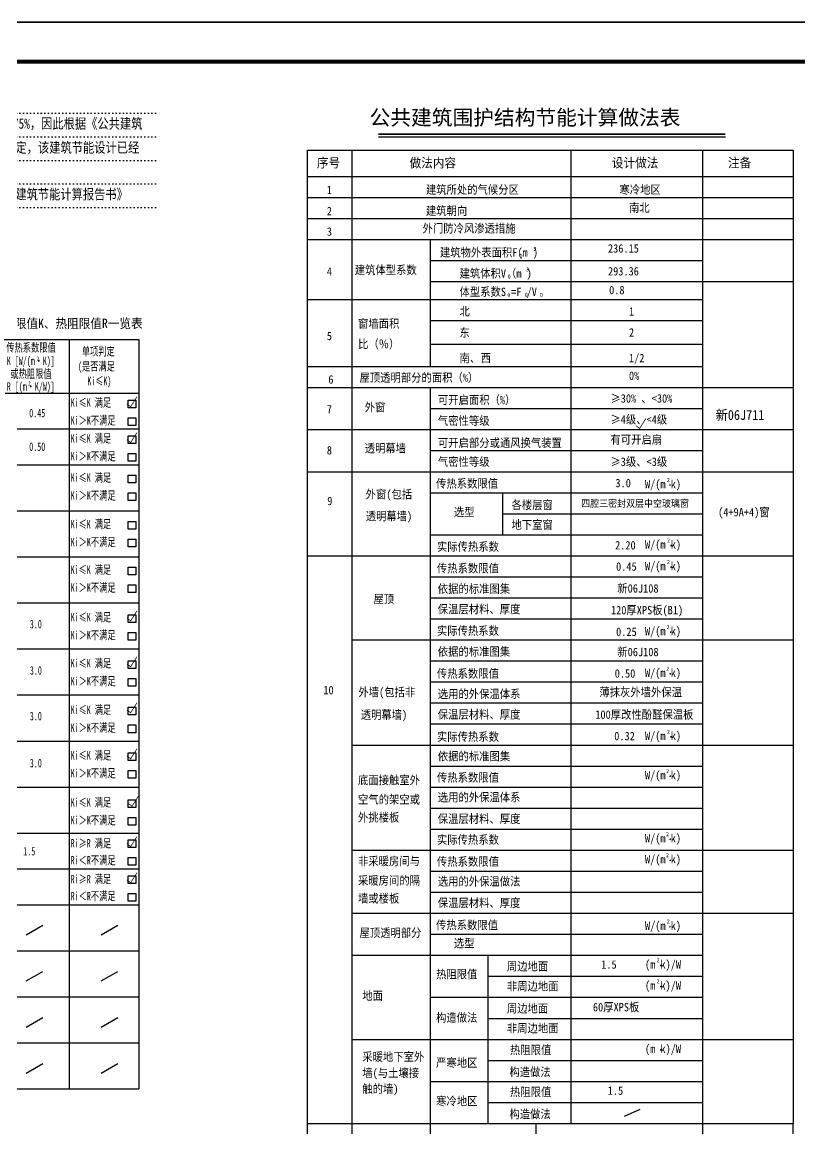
# Model space of a CAD drawing. Extents: x 126592 to 186958, y 280170 to 492839.
# Drawn here: x 157258 to 176892, y 378210 to 406170 of the extents above; entities that cross this region are included whole.
import ezdxf

# ---------------------------------------------------------------- set-up
doc = ezdxf.new("R2010")
doc.units = 0
doc.header["$LTSCALE"] = 1000
doc.header["$MEASUREMENT"] = 0
doc.linetypes.add('DOT2', pattern=[0.125, 0, -0.125])
for name, color, linetype in [('1', 7, 'Continuous'), ('_TCH_MASK', 7, 'Continuous'), ('PUB_TEXT', 7, 'Continuous'), ('TH_TITLE', 7, 'Continuous'), ('TK', 126, 'Continuous'), ('TWT_TITLE', 7, 'Continuous'), ('WINDOW', 4, 'Continuous')]:
    doc.layers.add(name, color=color, linetype=linetype)
doc.styles.add('FSZ', font='')
doc.styles.add('STYLE3', font='', dxfattribs={"width": 0.7})
doc.styles.get('FSZ').set_extended_font_data('SimSun')
doc.styles.get('STYLE3').set_extended_font_data('SimSun')

# ---------------------------------------------------------------- blocks, each defined once
blk = doc.blocks.new('gfdyrte')
at = {"layer": 'TK'}
blk.add_lwpolyline([(301207, -138465), (390307, -138465), (390307, -75465), (301207, -75465)], close=True, dxfattribs=at)
at = {"layer": 'TK', "const_width": 150}
blk.add_lwpolyline([(304957, -136965), (388807, -136965), (388807, -76965), (304957, -76965)], close=True, dxfattribs=at)
blk = doc.blocks.new('sfsfzzcc')
at = {"ltscale": 1000}
for p, q in [((93310, 395135), (105480, 395135)), ((90822, 394670), (107859, 394670)), ((90822, 375952), (90822, 394670)), ((92392, 386341), (92392, 394670)), ((100074, 382364), (100074, 394670)), ((104676, 394670), (104676, 382364)), ((104676, 394670), (104676, 382364)), ((107859, 394670), (107859, 382364)), ((90822, 393747), (107859, 393747)), ((90822, 393010), (107859, 393010)), ((90822, 392272), (107859, 392272)), ((90822, 391534), (107859, 391534)), ((95141, 387078), (95141, 391534)), ((95141, 390796), (104676, 390796)), ((95141, 390059), (107859, 390059)), ((90822, 389435), (104676, 389435)), ((95141, 388698), (104676, 388698)), ((95141, 387864), (104676, 387864)), ((90822, 387078), (104676, 387078)), ((90822, 386341), (107859, 386341)), ((92392, 375952), (92392, 386341)), ((95141, 375952), (95141, 386341)), ((95141, 385603), (104676, 385603)), ((90822, 384865), (107859, 384865)), ((95141, 384127), (104676, 384127)), ((90822, 383390), (107859, 383390)), ((95141, 382652), (104676, 382652)), ((97674, 381176), (97674, 382652)), ((90822, 375952), (90822, 382364)), ((100074, 375952), (100074, 382364)), ((104676, 382364), (104676, 375952)), ((104676, 382364), (104676, 375952)), ((107859, 382364), (107859, 375952)), ((97674, 381914), (104676, 381914)), ((95141, 381176), (104676, 381176)), ((90822, 380439), (107859, 380439)), ((95141, 379701), (104676, 379701)), ((95141, 378963), (104676, 378963)), ((95141, 378225), (104676, 378225)), ((92392, 377488), (107859, 377488)), ((95141, 376750), (104676, 376750)), ((90822, 360519), (90822, 375952)), ((90822, 370110), (90822, 375952)), ((92392, 360519), (92392, 375952)), ((95141, 376012), (104676, 376012)), ((95141, 360519), (95141, 375952)), ((100074, 360519), (100074, 375952)), ((104676, 375952), (104676, 360519)), ((104676, 375952), (104676, 370110)), ((107859, 375952), (107859, 360519)), ((95141, 375274), (104676, 375274)), ((95141, 374537), (104676, 374537)), ((92392, 373799), (107859, 373799)), ((95141, 373061), (104676, 373061)), ((95141, 372323), (104676, 372323)), ((95141, 371585), (104676, 371585)), ((95141, 370848), (104676, 370848)), ((92392, 370110), (107859, 370110)), ((95141, 369372), (104676, 369372)), ((95141, 368634), (104676, 368634)), ((92392, 367897), (107859, 367897)), ((95141, 367159), (104676, 367159)), ((92392, 366421), (104676, 366421)), ((97156, 360519), (97156, 366421)), ((97156, 365683), (104676, 365683)), ((95141, 364946), (104676, 364946)), ((97156, 364208), (104676, 364208)), ((92392, 363470), (107859, 363470)), ((97156, 362732), (104676, 362732)), ((95141, 361995), (104676, 361995)), ((97156, 361257), (104676, 361257)), ((101944, 360771, 2582), (102493, 361027, 2582)), ((90822, 360519, 2582), (107859, 360519, 2582)), ((90822, 360519), (107859, 360519)), ((90822, 360519), (107859, 360519)), ((90822, 360519), (107859, 360519)), ((90822, 360519), (107859, 360519)), ((90822, 360519, 2582), (107859, 360519, 2582)), ((90822, 360519, 2582), (107859, 360519, 2582)), ((90822, 360519, -28728), (107859, 360519, -28728)), ((90822, 360519), (107859, 360519)), ((90822, 350928, 1180), (90822, 360519, 2582)), ((90822, 360519), (107859, 360519)), ((90822, 360519), (107859, 360519)), ((90822, 360519), (107859, 360519)), ((90822, 360519), (107859, 360519)), ((90822, 360519, 2582), (107859, 360519, 2582)), ((90822, 360519, 2582), (107859, 360519, 2582)), ((90822, 360519, -28728), (107859, 360519, -28728)), ((90822, 360519), (107859, 360519)), ((90822, 360519, 2582), (107859, 360519, 2582)), ((90822, 360519), (107859, 360519)), ((90822, 360519), (107859, 360519)), ((90822, 360519), (107859, 360519)), ((90822, 360519), (107859, 360519)), ((90822, 360519, 2582), (107859, 360519, 2582)), ((90822, 360519, 2582), (107859, 360519, 2582)), ((90822, 360519, -28728), (107859, 360519, -28728)), ((90822, 360519), (107859, 360519)), ((90822, 360519), (107859, 360519)), ((90822, 360519), (107859, 360519)), ((90822, 360519), (107859, 360519)), ((90822, 360519), (107859, 360519)), ((90822, 360519, 2582), (107859, 360519, 2582)), ((90822, 360519, 2582), (107859, 360519, 2582)), ((90822, 360519, -28728), (107859, 360519, -28728)), ((90822, 360519), (107859, 360519)), ((92392, 355355, 30019), (92392, 360519, 32601)), ((95141, 355355, 30019), (95141, 360519, 30019)), ((98844, 355355, -1291), (98844, 360519, 2812)), ((104676, 360519, 35413), (104676, 355355, 31310)), ((104676, 360519, 32601), (104676, 355355, 31310)), ((107859, 350928, 1180), (107859, 360519, 2582))]:
    blk.add_line(p, q, dxfattribs=at)
at = {"ltscale": 1000, "const_width": 61.5}
blk.add_lwpolyline([(93310, 395235), (105480, 395235)], dxfattribs=at)
at = {"color": 1, "const_width": 26.9, "elevation": 2277}
blk.add_lwpolyline([(102340, 385006), (102471, 384906), (102691, 385256), (102691, 385256)], dxfattribs=at)
at = {"layer": '1', "color": 4, "linetype": 'DOT2'}
for p, q in [((68853, 395966), (85636, 395966)), ((68853, 395139), (85636, 395139)), ((68853, 394312), (85636, 394312)), ((68853, 393485), (85636, 393485)), ((68853, 392658), (85636, 392658))]:
    blk.add_line(p, q, dxfattribs=at)
at = {"layer": 'PUB_TEXT'}
for p, q in [((70401, 388030), (84906, 388030)), ((82472, 388030), (82472, 361731)), ((84906, 388030), (84906, 361731)), ((70401, 386145), (84906, 386145)), ((70401, 384889), (84906, 384889)), ((70401, 384889), (84906, 384889)), ((70401, 383632), (84906, 383632)), ((70401, 382016), (84906, 382016)), ((70401, 380401), (84906, 380401)), ((70401, 378785), (84906, 378785)), ((70401, 378785), (84906, 378785)), ((78343, 377169), (84906, 377169)), ((78343, 375554), (84906, 375554)), ((78343, 373938), (84906, 373938)), ((70401, 372322), (84906, 372322)), ((70401, 370707), (84906, 370707)), ((70895, 369450), (84906, 369450)), ((78343, 368193), (84906, 368193)), ((80961, 367135), (81547, 367473)), ((83589, 367135), (84175, 367473)), ((78343, 366578), (84906, 366578)), ((80961, 365519), (81547, 365857)), ((83589, 365519), (84175, 365857)), ((78343, 364962), (84906, 364962)), ((80961, 363903), (81547, 364242)), ((83589, 363903), (84175, 364242)), ((78343, 363346), (84906, 363346)), ((80961, 362288), (81547, 362626)), ((83589, 362288), (84175, 362626)), ((70401, 361731), (84906, 361731))]:
    blk.add_line(p, q, dxfattribs=at)
at = {"layer": 'PUB_TEXT', "const_width": 26.9}
for points in [[(84493, 385766), (84624, 385666), (84844, 386016), (84844, 386016)], [(84493, 384510), (84624, 384410), (84844, 384760), (84844, 384760)], [(84493, 378255), (84624, 378155), (84844, 378505), (84844, 378505)], [(84493, 376645), (84624, 376545), (84844, 376895), (84844, 376895)], [(84493, 375029), (84624, 374929), (84844, 375279), (84844, 375279)], [(84493, 373413), (84624, 373314), (84844, 373664), (84844, 373664)], [(84541, 371752), (84672, 371652), (84892, 372002), (84892, 372002)], [(84493, 370336), (84624, 370236), (84844, 370586), (84844, 370586)], [(84493, 369064), (84624, 368964), (84844, 369314), (84844, 369314)]]:
    blk.add_lwpolyline(points, dxfattribs=at)
at = {"layer": 'PUB_TEXT'}
for points in [[(84539, 385902), (84808, 385902), (84808, 385633), (84539, 385633)], [(84539, 385282), (84808, 385282), (84808, 385013), (84539, 385013)], [(84539, 384646), (84808, 384646), (84808, 384376), (84539, 384376)], [(84539, 384026), (84808, 384026), (84808, 383756), (84539, 383756)], [(84539, 383269), (84808, 383269), (84808, 383000), (84539, 383000)], [(84539, 382649), (84808, 382649), (84808, 382380), (84539, 382380)], [(84539, 381636), (84808, 381636), (84808, 381367), (84539, 381367)], [(84539, 381016), (84808, 381016), (84808, 380747), (84539, 380747)], [(84539, 380038), (84808, 380038), (84808, 379768), (84539, 379768)], [(84539, 379417), (84808, 379417), (84808, 379148), (84539, 379148)], [(84539, 378371), (84808, 378371), (84808, 378101), (84539, 378101)], [(84539, 377750), (84808, 377750), (84808, 377481), (84539, 377481)], [(84539, 376755), (84808, 376755), (84808, 376486), (84539, 376486)], [(84539, 376135), (84808, 376135), (84808, 375865), (84539, 375865)], [(84539, 375122), (84808, 375122), (84808, 374853), (84539, 374853)], [(84539, 374502), (84808, 374502), (84808, 374232), (84539, 374232)], [(84539, 373523), (84808, 373523), (84808, 373254), (84539, 373254)], [(84539, 372903), (84808, 372903), (84808, 372634), (84539, 372634)], [(84539, 371873), (84808, 371873), (84808, 371604), (84539, 371604)], [(84539, 371253), (84808, 371253), (84808, 370984), (84539, 370984)], [(84539, 370471), (84808, 370471), (84808, 370202), (84539, 370202)], [(84539, 369851), (84808, 369851), (84808, 369582), (84539, 369582)], [(84539, 369214), (84808, 369214), (84808, 368945), (84539, 368945)], [(84539, 368594), (84808, 368594), (84808, 368325), (84539, 368325)]]:
    blk.add_lwpolyline(points, close=True, dxfattribs=at)
at = {"color": 7, "style": 'FSZ'}
blk.add_text('公共建筑围护结构节能计算做法表', height=532.83, dxfattribs=at).set_placement((93002, 395552))
at = {"ltscale": 1000, "style": 'STYLE3', "width": 0.9}
for s, height, p in [('序号', 332, (91155, 394063)), ('做法内容', 332, (94405, 394063)), ('设计做法', 332, (101498, 394063)), ('注备', 332, (105568, 394063)), ('1', 295, (91503, 393129)), ('建筑所处的气候分区', 295.1, (94976, 393138)), (' 寒冷地区', 295.1, (101583, 393138)), ('2', 295, (91503, 392388)), ('建筑朝向', 295.1, (94976, 392396)), ('南北', 295.1, (102099, 392502)), ('3', 295, (91503, 391669)), ('外门防冷风渗透措施', 295.1, (94861, 391778)), ('建筑物外表面积F(m )', 295.1, (95469, 390935)), ('2', 148, (98751, 391133)), ('236.15', 295.1, (101361, 391076)), ('0', 148, (98259, 390895)), ('4', 295, (91503, 390267)), ('建筑体型系数', 295.1, (92482, 390320)), ('建筑体积V（m )', 295.1, (96156, 390199)), ('0', 148, (97841, 390167)), ('3', 148, (98481, 390416)), ('293.36', 295.1, (101361, 390276)), ('体型系数S =F /V', 295.1, (96156, 389552)), ('0.8', 295.1, (101402, 389615)), ('0', 148, (97831, 389520)), ('0', 148, (98440, 389520)), ('0', 148, (98972, 389520)), ('北', 295, (96156, 388866)), ('1', 295, (102097, 388866)), ('维护结构保温措施及传热系数Ki值、热阻Ri值、传热系数限值K、热阻限值R一览表', 331.99, (70376, 388426)), ('窗墙面积', 295.1, (92597, 388437)), ('东', 295, (96151, 388119)), ('2', 295, (102097, 388128)), ('5', 295, (91503, 388006)), ('比（％）', 295.1, (92597, 387720)), ('南、', 295.1, (96156, 387228)), ('西', 295, (96898, 387228)), ('1/2', 295.1, (102097, 387229)), ('屋顶透明部分的面积（%%%）', 295.1, (92648, 386543)), ('0%%%', 295.1, (102097, 386609)), ('6', 295, (91555, 386479)), ('可开启面积（%）', 295.1, (95398, 385760)), ('≥30% 、<30%', 295.1, (101448, 385812)), ('7', 295, (91503, 385433)), ('外窗', 295.1, (92831, 385503)), ('气密性等级', 295.1, (95398, 385029)), ('≥4级、<4级', 295.1, (101448, 385075)), ('新06J711', 349.2, (105135, 385205, 31310)), ('可开启部分或通风换气装置', 295.1, (95398, 384255)), ('有可开启扇', 295.1, (101448, 384370)), ('8', 295, (91503, 383995)), ('透明幕墙', 295.1, (92831, 384064)), ('气密性等级', 295.1, (95398, 383590)), ('≥3级、<3级', 295.1, (101448, 383591)), ('传热系数限值', 295.1, (95334, 382826)), ('3.0', 295.1, (101622, 382843)), ('W/(m k)', 295.1, (102658, 382805)), ('2', 148, (103422, 383025)), ('.', 349, (103429, 382892)), ('9', 295, (91517, 382216)), ('外窗(包括', 295.1, (92866, 382449)), ('选型', 295.1, (95957, 381826)), ('各楼层窗', 295.1, (97980, 382074)), ('四腔三密封双层中空玻璃窗 ', 250, (100421, 382150)), ('(4+9A+4)窗', 295.1, (105223, 381822)), ('透明幕墙)', 295.1, (92866, 381682)), ('地下室窗', 295.1, (97980, 381379)), ('2.20', 295.1, (101609, 380661)), ('W/(m k)', 295.1, (102658, 380688)), ('2', 140, (103431, 380908)), ('实际传热系数', 295.1, (95364, 380609)), ('.', 349, (103467, 380772)), ('传热系数限值', 295.1, (95364, 379851)), ('0.45', 295.1, (101645, 379915)), ('W/(m k)', 295.1, (102658, 379931)), ('2', 140, (103430, 380150)), ('.', 349, (103466, 380015)), ('依据的标准图集', 295.1, (95393, 379133)), ('新06J108', 295.1, (101689, 379146)), ('屋顶', 295.1, (93136, 378774)), ('保温层材料、厚度', 295.1, (95393, 378417)), ('120厚XPS板(B1)', 295.1, (101466, 378385)), ('实际传热系数', 295.1, (95364, 377659)), ('0.25', 295.1, (101645, 377625)), ('W/(m k)', 295.1, (102658, 377650)), ('2', 140, (103416, 377869)), ('.', 349, (103452, 377734)), ('依据的标准图集', 295.1, (95393, 376927)), ('新06J108', 295.1, (101689, 376916)), ('传热系数限值', 295.1, (95364, 376156)), ('0.50', 295.1, (101598, 376162)), ('W/(m k)', 295.1, (102658, 376186)), ('2', 140, (103399, 376406)), ('.', 349, (103436, 376270)), ('10', 295.1, (91381, 375578)), ('外墙(包括非', 295.1, (92610, 375507)), ('选用的外保温体系', 295.1, (95393, 375442)), ('薄抹灰外墙外保温', 295.1, (101059, 375507)), ('透明幕墙)', 295.1, (92691, 374713)), ('保温层材料、厚度', 295.1, (95393, 374723)), ('100厚改性酚醛保温板', 295.1, (100917, 374718)), ('实际传热系数', 295.1, (95364, 373941)), ('0.32', 295.1, (101581, 373966)), ('W/(m k)', 295.1, (102658, 373974)), ('2', 140, (103428, 374193)), ('.', 349, (103465, 374058)), ('依据的标准图集', 295.1, (95393, 373255)), ('传热系数限值', 295.1, (95364, 372510)), ('W/(m k)', 295.1, (102658, 372593)), ('2', 140, (103399, 372813)), ('底面接触室外', 295.1, (92596, 372420)), ('.', 349, (103436, 372677)), ('空气的架空或', 295.1, (92596, 371740)), ('选用的外保温体系', 295.1, (95393, 371817)), ('外挑楼板', 295.1, (92596, 371111)), ('保温层材料、厚度', 295.1, (95393, 371061)), ('实际传热系数', 295.1, (95364, 370328)), ('W/(m k)', 295.1, (102658, 370380)), ('2', 140, (103399, 370599)), ('.', 349, (103436, 370464)), ('非采暖房间与', 295.1, (92596, 369576)), ('传热系数限值', 295.1, (95364, 369559)), ('W/(m k)', 295.1, (102658, 369642)), ('2', 140, (103399, 369862)), ('.', 349, (103436, 369726)), ('采暖房间的隔', 295.1, (92596, 368896)), ('选用的外保温做法', 295.1, (95393, 368866)), ('墙或楼板', 295.1, (92596, 368267)), ('保温层材料、厚度', 295.1, (95393, 368110)), ('屋顶透明部分', 295.1, (92647, 367062)), ('传热系数限值', 295.1, (95334, 367333)), ('W/(m k)', 295.1, (102658, 367312)), ('2', 148, (103422, 367532)), ('.', 349, (103429, 367399)), ('选型', 295.1, (95957, 366697)), ('周边地面', 295.1, (97816, 365884)), ('1.5', 295.1, (101123, 365950)), ('(m k)/W', 295.1, (102658, 365953)), ('2', 140, (103069, 366173)), ('热阻限值', 295.1, (95334, 365609)), ('.', 349, (103105, 366037)), ('非周边地面', 295.1, (97816, 365188)), ('(m k)/W', 295.1, (102658, 365215)), ('2', 140, (103069, 365435)), ('地面', 295.1, (92747, 364854)), ('.', 349, (103105, 365299)), ('周边地面', 295.1, (97816, 364409)), ('60厚XPS板', 295.1, (100833, 364454)), ('构造做法', 295.1, (95334, 364086)), ('非周边地面', 295.1, (97816, 363713)), ('热阻限值', 295.1, (97924, 362952)), ('(m k)/W', 295.1, (102658, 362991)), ('.', 349, (103105, 363075)), ('采暖地下室外', 295.1, (92747, 362714)), ('严寒地区', 295.1, (95334, 362504)), ('墙(与土壤接', 295.1, (92747, 362145)), ('构造做法', 295.1, (97905, 362178)), ('触的墙)', 295.1, (92747, 361587)), ('热阻限值', 295.1, (97924, 361477)), ('1.5', 295.1, (101353, 361526)), ('寒冷地区', 295.1, (95334, 361155)), ('构造做法', 295.1, (97905, 360702))]:
    blk.add_text(s, height=height, dxfattribs=at).set_placement(p)
at = {"layer": 'PUB_TEXT', "style": 'STYLE3', "width": 0.7}
for s, height, p in [('传热系数限值', 295, (80263, 387597)), ('单项判定', 295, (82913, 387463)), ('K [W/(m·K)]', 295, (80279, 387129)), ('2', 150, (81333, 387280)), ('(是否满足', 295, (82777, 386937)), ('或热阻限值', 295, (80407, 386676)), ('R [(m·K/W)]', 295, (80279, 386233)), ('2', 150, (81030, 386409)), ('Ki≤K)', 295, (83105, 386425)), ('Ki≤K 满足', 295, (82520, 385667)), ('0.45', 295, (81068, 385300)), ('Ki＞K不满足', 295, (82520, 385039)), ('Ki≤K 满足', 295, (82520, 384410)), ('0.50', 295, (81068, 384121)), ('Ki＞K不满足', 295, (82520, 383782)), ('Ki≤K 满足', 295, (82520, 383034)), ('Ki＞K不满足', 295, (82520, 382405)), ('Ki≤K 满足', 295, (82520, 381401)), ('Ki＞K不满足', 295, (82520, 380772)), ('Ki≤K 满足', 295, (82520, 379802)), ('Ki＞K不满足', 295, (82520, 379174)), ('Ki≤K 满足', 295, (82520, 378135)), ('3.0', 295, (81090, 377893)), ('Ki＞K不满足', 295, (82520, 377507)), ('Ki≤K 满足', 295, (82520, 376519)), ('3.0', 295, (81090, 376269)), ('Ki＞K不满足', 295, (82520, 375891)), ('Ki≤K 满足', 295, (82520, 374887)), ('3.0', 295, (81090, 374666)), ('Ki＞K不满足', 295, (82520, 374258)), ('Ki≤K 满足', 295, (82520, 373288)), ('3.0', 295, (81090, 373017)), ('Ki＞K不满足', 295, (82520, 372660)), ('Ki≤K 满足', 295, (82520, 371638)), ('Ki＞K不满足', 295, (82520, 371010)), ('Ri≥R 满足', 295, (82520, 370203)), ('1.5', 295, (80860, 369926)), ('Ri＜R不满足', 295, (82520, 369607)), ('Ri≥R 满足', 295, (82520, 368947)), ('Ri＜R不满足', 295, (82520, 368351))]:
    blk.add_text(s, height=height, dxfattribs=at).set_placement(p)
at = {"layer": 'WINDOW', "style": 'STYLE3', "width": 0.8}
for s, p in [('7.4 该设计建筑的全年能耗小于参照建筑的全年能耗, 节能率为53.75%%%，因此根据《公共建筑', (68855, 395424)), ('节能设计标准新疆维吾尔自治区实施细则》XJJ034-2006可以确定，该建筑节能设计已经', (69732, 394582)), ('注：权衡判断利用PKPM建筑节能设计分析软件计算，计算过程详《建筑节能计算报告书》', (69131, 392944))]:
    blk.add_text(s, height=361.84, dxfattribs=at).set_placement(p)

msp = doc.modelspace()

# ---------------------------------------------------------------- linework, layer by layer
at = {"layer": 'TH_TITLE'}
msp.add_lwpolyline([(127558, 364170), (186958, 364170), (186958, 406170), (127558, 406170)], close=True, dxfattribs=at)
at = {"layer": 'TH_TITLE', "const_width": 100}
msp.add_lwpolyline([(130058, 365170), (185958, 365170), (185958, 405170), (130058, 405170)], close=True, dxfattribs=at)
at = {"layer": 'TWT_TITLE'}
msp.add_lwpolyline([(127558, 364170), (186958, 364170), (186958, 406170), (127558, 406170)], close=True, dxfattribs=at)
at = {"layer": 'TWT_TITLE', "const_width": 100}
msp.add_lwpolyline([(130058, 365170), (185958, 365170), (185958, 405170), (130058, 405170)], close=True, dxfattribs=at)

# ---------------------------------------------------------------- block references
at = {"xscale": 0.6666666666278616, "yscale": 0.6666666666860692, "zscale": 0.6666666666569654}
for p in [(-73247, 498480), (-73247, 456480)]:
    msp.add_blockref('gfdyrte', p, dxfattribs=at)
at = {"layer": '_TCH_MASK', "xscale": 0.7200000000084401, "yscale": 0.7200000000011642, "zscale": 0.7199999999997999}
msp.add_blockref('sfsfzzcc', (99068, 118772, -2559), dxfattribs=at)

doc.saveas('drawing.dxf')
